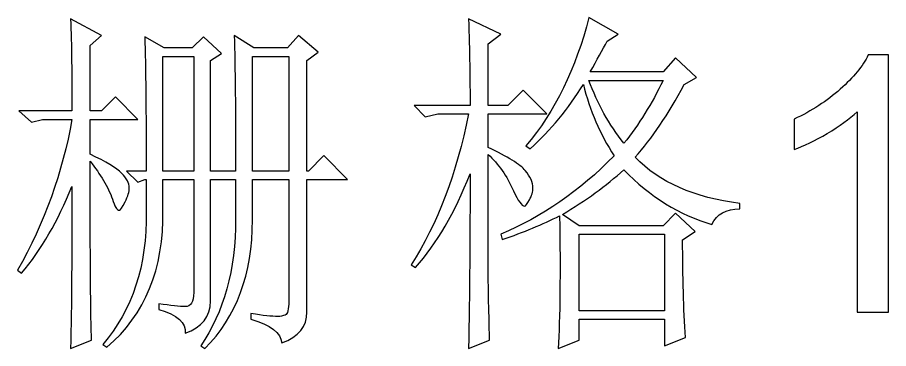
# Model space of a CAD drawing. Header units: millimetres. Extents: x -288 to -52, y -435 to 65.
# Drawn here: x -270.52 to -249.92, y -415.06 to -407.22 of the extents above; entities that cross this region are included whole.
import ezdxf

# ---------------------------------------------------------------- set-up
doc = ezdxf.new("R2010")
doc.units = ezdxf.units.MM
doc.header["$MEASUREMENT"] = 0
doc.layers.add('layer 1', color=7, linetype='Continuous')

msp = doc.modelspace()

# ---------------------------------------------------------------- linework, layer by layer
at = {"layer": 'layer 1', "color": 250}
for points, knots in [([(-268.7988, -410.6229), (-268.7988, -412.9399), (-268.7876, -414.3524), (-268.765, -414.859), (-268.765, -414.859), (-268.765, -414.859), (-269.2617, -415.058), (-269.2617, -415.058), (-269.2617, -415.058), (-269.2391, -414.0434), (-269.2292, -412.7635), (-269.2292, -411.2198), (-269.2292, -411.2198), (-269.5594, -412.0354), (-269.956, -412.7198), (-270.4188, -413.2715), (-270.4188, -413.2715), (-270.4188, -413.2715), (-270.519, -413.2052), (-270.519, -413.2052), (-270.519, -413.2052), (-269.8784, -412.0791), (-269.4494, -410.8882), (-269.2292, -409.6308), (-269.2292, -409.6308), (-269.2292, -409.6308), (-269.9235, -409.6308), (-269.9235, -409.6308), (-269.9235, -409.6308), (-269.9235, -409.6308), (-270.1874, -409.6972), (-270.1874, -409.6972), (-270.1874, -409.6972), (-270.1874, -409.6972), (-270.4851, -409.4319), (-270.4851, -409.4319), (-270.4851, -409.4319), (-270.4851, -409.4319), (-269.2292, -409.4319), (-269.2292, -409.4319), (-269.2292, -409.4319), (-269.2292, -408.5951), (-269.2391, -407.8684), (-269.2617, -407.2517), (-269.2617, -407.2517), (-269.2617, -407.2517), (-268.5336, -407.6482), (-268.5336, -407.6482), (-268.5336, -407.6482), (-268.5336, -407.6482), (-268.7988, -407.8797), (-268.7988, -407.8797), (-268.7988, -407.8797), (-268.7988, -407.8797), (-268.7988, -409.4319), (-268.7988, -409.4319), (-268.7988, -409.4319), (-268.7988, -409.4319), (-268.5336, -409.4319), (-268.5336, -409.4319), (-268.5336, -409.4319), (-268.5336, -409.4319), (-268.2034, -409.1017), (-268.2034, -409.1017), (-268.2034, -409.1017), (-268.2034, -409.1017), (-267.6742, -409.6308), (-267.6742, -409.6308), (-267.6742, -409.6308), (-267.6742, -409.6308), (-268.7988, -409.6308), (-268.7988, -409.6308), (-268.7988, -409.6308), (-268.7988, -409.6308), (-268.7988, -410.4578), (-268.7988, -410.4578), (-268.7988, -410.4578), (-268.4235, -410.6342), (-268.1751, -410.7837), (-268.0552, -410.9051), (-268.0552, -410.9051), (-267.9338, -411.0264), (-267.8732, -411.1422), (-267.8732, -411.2522), (-267.8732, -411.2522), (-267.8732, -411.3411), (-267.9056, -411.4512), (-267.9719, -411.5838), (-267.9719, -411.5838), (-268.0383, -411.7151), (-268.082, -411.7814), (-268.1046, -411.7814), (-268.1046, -411.7814), (-268.1709, -411.7814), (-268.2259, -411.6939), (-268.2697, -411.5175), (-268.2697, -411.5175), (-268.3797, -411.2296), (-268.5561, -410.9319), (-268.7988, -410.6229)], [0, 0, 0, 0, 0.0384615, 0.0384615, 0.0384615, 0.0384615, 0.0769231, 0.0769231, 0.0769231, 0.0769231, 0.1153846, 0.1153846, 0.1153846, 0.1153846, 0.1538462, 0.1538462, 0.1538462, 0.1538462, 0.1923077, 0.1923077, 0.1923077, 0.1923077, 0.2307692, 0.2307692, 0.2307692, 0.2307692, 0.2692308, 0.2692308, 0.2692308, 0.2692308, 0.3076923, 0.3076923, 0.3076923, 0.3076923, 0.3461538, 0.3461538, 0.3461538, 0.3461538, 0.3846154, 0.3846154, 0.3846154, 0.3846154, 0.4230769, 0.4230769, 0.4230769, 0.4230769, 0.4615385, 0.4615385, 0.4615385, 0.4615385, 0.5, 0.5, 0.5, 0.5, 0.5384615, 0.5384615, 0.5384615, 0.5384615, 0.5769231, 0.5769231, 0.5769231, 0.5769231, 0.6153846, 0.6153846, 0.6153846, 0.6153846, 0.6538462, 0.6538462, 0.6538462, 0.6538462, 0.6923077, 0.6923077, 0.6923077, 0.6923077, 0.7307692, 0.7307692, 0.7307692, 0.7307692, 0.7692308, 0.7692308, 0.7692308, 0.7692308, 0.8076923, 0.8076923, 0.8076923, 0.8076923, 0.8461538, 0.8461538, 0.8461538, 0.8461538, 0.8846154, 0.8846154, 0.8846154, 0.8846154, 0.9230769, 0.9230769, 0.9230769, 0.9230769, 1, 1, 1, 1]), ([(-259.3867, -413.2066), (-259.3867, -413.5157), (-259.3754, -414.066), (-259.3528, -414.859), (-259.3528, -414.859), (-259.3528, -414.859), (-259.8495, -415.058), (-259.8495, -415.058), (-259.8495, -415.058), (-259.8269, -413.757), (-259.8156, -412.3797), (-259.8156, -410.9248), (-259.8156, -410.9248), (-260.1684, -411.8294), (-260.5988, -412.5674), (-261.1054, -413.1403), (-261.1054, -413.1403), (-261.1054, -413.1403), (-261.2056, -413.074), (-261.2056, -413.074), (-261.2056, -413.074), (-260.5875, -412.1045), (-260.136, -410.915), (-259.8495, -409.5038), (-259.8495, -409.5038), (-259.8495, -409.5038), (-260.5762, -409.5038), (-260.5762, -409.5038), (-260.5762, -409.5038), (-260.5762, -409.5038), (-260.874, -409.5702), (-260.874, -409.5702), (-260.874, -409.5702), (-260.874, -409.5702), (-261.1393, -409.3049), (-261.1393, -409.3049), (-261.1393, -409.3049), (-261.1393, -409.3049), (-259.8156, -409.3049), (-259.8156, -409.3049), (-259.8156, -409.3049), (-259.8156, -408.7094), (-259.8269, -408.0236), (-259.8495, -407.2503), (-259.8495, -407.2503), (-259.8495, -407.2503), (-259.0889, -407.6158), (-259.0889, -407.6158), (-259.0889, -407.6158), (-259.0889, -407.6158), (-259.3867, -407.8472), (-259.3867, -407.8472), (-259.3867, -407.8472), (-259.3867, -407.8472), (-259.3867, -409.3049), (-259.3867, -409.3049), (-259.3867, -409.3049), (-259.3867, -409.3049), (-258.9224, -409.3049), (-258.9224, -409.3049), (-258.9224, -409.3049), (-258.9224, -409.3049), (-258.5598, -408.9422), (-258.5598, -408.9422), (-258.5598, -408.9422), (-258.5598, -408.9422), (-257.9967, -409.5038), (-257.9967, -409.5038), (-257.9967, -409.5038), (-257.9967, -409.5038), (-259.3867, -409.5038), (-259.3867, -409.5038), (-259.3867, -409.5038), (-259.3867, -409.5038), (-259.3867, -410.2969), (-259.3867, -410.2969), (-259.3867, -410.2969), (-258.9224, -410.517), (-258.6303, -410.6991), (-258.509, -410.843), (-258.509, -410.843), (-258.389, -410.9855), (-258.3283, -411.1238), (-258.3283, -411.2565), (-258.3283, -411.2565), (-258.3283, -411.3439), (-258.3551, -411.4385), (-258.4102, -411.5373), (-258.4102, -411.5373), (-258.4652, -411.636), (-258.5047, -411.6854), (-258.5259, -411.6854), (-258.5259, -411.6854), (-258.5922, -411.6854), (-258.6811, -411.5641), (-258.7912, -411.3228), (-258.7912, -411.3228), (-258.945, -410.97), (-259.144, -410.6835), (-259.3867, -410.462), (-259.3867, -410.462), (-259.3867, -410.462), (-259.3867, -413.2066), (-259.3867, -413.2066)], [0, 0, 0, 0, 0.037037, 0.037037, 0.037037, 0.037037, 0.0740741, 0.0740741, 0.0740741, 0.0740741, 0.1111111, 0.1111111, 0.1111111, 0.1111111, 0.1481481, 0.1481481, 0.1481481, 0.1481481, 0.1851852, 0.1851852, 0.1851852, 0.1851852, 0.2222222, 0.2222222, 0.2222222, 0.2222222, 0.2592593, 0.2592593, 0.2592593, 0.2592593, 0.2962963, 0.2962963, 0.2962963, 0.2962963, 0.3333333, 0.3333333, 0.3333333, 0.3333333, 0.3703704, 0.3703704, 0.3703704, 0.3703704, 0.4074074, 0.4074074, 0.4074074, 0.4074074, 0.4444444, 0.4444444, 0.4444444, 0.4444444, 0.4814815, 0.4814815, 0.4814815, 0.4814815, 0.5185185, 0.5185185, 0.5185185, 0.5185185, 0.5555556, 0.5555556, 0.5555556, 0.5555556, 0.5925926, 0.5925926, 0.5925926, 0.5925926, 0.6296296, 0.6296296, 0.6296296, 0.6296296, 0.6666667, 0.6666667, 0.6666667, 0.6666667, 0.7037037, 0.7037037, 0.7037037, 0.7037037, 0.7407407, 0.7407407, 0.7407407, 0.7407407, 0.7777778, 0.7777778, 0.7777778, 0.7777778, 0.8148148, 0.8148148, 0.8148148, 0.8148148, 0.8518519, 0.8518519, 0.8518519, 0.8518519, 0.8888889, 0.8888889, 0.8888889, 0.8888889, 0.9259259, 0.9259259, 0.9259259, 0.9259259, 1, 1, 1, 1]), ([(-254.7893, -412.4813), (-254.7893, -413.3618), (-254.7667, -414.1323), (-254.7229, -414.7941), (-254.7229, -414.7941), (-254.7229, -414.7941), (-255.2182, -414.9917), (-255.2182, -414.9917), (-255.2182, -414.9917), (-255.2182, -414.9917), (-255.2182, -414.3637), (-255.2182, -414.3637), (-255.2182, -414.3637), (-255.2182, -414.3637), (-257.2361, -414.3637), (-257.2361, -414.3637), (-257.2361, -414.3637), (-257.2361, -414.3637), (-257.2361, -414.859), (-257.2361, -414.859), (-257.2361, -414.859), (-257.2361, -414.859), (-257.7328, -415.058), (-257.7328, -415.058), (-257.7328, -415.058), (-257.6877, -414.3299), (-257.6778, -413.2828), (-257.699, -411.9154), (-257.699, -411.9154), (-258.0955, -412.1144), (-258.5485, -412.3007), (-259.0551, -412.4771), (-259.0551, -412.4771), (-259.0551, -412.4771), (-259.0889, -412.3458), (-259.0889, -412.3458), (-259.0889, -412.3458), (-258.1181, -411.9479), (-257.2248, -411.3312), (-256.4092, -410.493), (-256.4092, -410.493), (-256.7408, -409.985), (-256.9821, -409.4234), (-257.1373, -408.8053), (-257.1373, -408.8053), (-257.4901, -409.3797), (-257.9092, -409.8863), (-258.3932, -410.3279), (-258.3932, -410.3279), (-258.3932, -410.3279), (-258.4934, -410.2616), (-258.4934, -410.2616), (-258.4934, -410.2616), (-257.809, -409.4446), (-257.3137, -408.4314), (-257.0047, -407.2178), (-257.0047, -407.2178), (-257.0047, -407.2178), (-256.3104, -407.6158), (-256.3104, -407.6158), (-256.3104, -407.6158), (-256.3104, -407.6158), (-256.5743, -407.7809), (-256.5743, -407.7809), (-256.5743, -407.7809), (-256.6844, -407.9798), (-256.817, -408.2226), (-256.9722, -408.509), (-256.9722, -408.509), (-256.9722, -408.509), (-255.2521, -408.509), (-255.2521, -408.509), (-255.2521, -408.509), (-255.2521, -408.509), (-254.9544, -408.1788), (-254.9544, -408.1788), (-254.9544, -408.1788), (-254.9544, -408.1788), (-254.4576, -408.6417), (-254.4576, -408.6417), (-254.4576, -408.6417), (-254.4576, -408.6417), (-254.7554, -408.8068), (-254.7554, -408.8068), (-254.7554, -408.8068), (-255.1307, -409.5137), (-255.516, -410.0866), (-255.9139, -410.5283), (-255.9139, -410.5283), (-255.3396, -411.1238), (-254.5127, -411.4879), (-253.4332, -411.6205), (-253.4332, -411.6205), (-253.4332, -411.6205), (-253.4332, -411.7532), (-253.4332, -411.7532), (-253.4332, -411.7532), (-253.7634, -411.7532), (-253.9835, -411.8745), (-254.095, -412.1172), (-254.095, -412.1172), (-254.8655, -411.8971), (-255.5611, -411.4667), (-256.1778, -410.8261), (-256.1778, -410.8261), (-256.5969, -411.2014), (-257.0823, -411.5542), (-257.6327, -411.8858), (-257.6327, -411.8858), (-257.6327, -411.8858), (-257.2361, -412.1497), (-257.2361, -412.1497), (-257.2361, -412.1497), (-257.2361, -412.1497), (-255.2521, -412.1497), (-255.2521, -412.1497), (-255.2521, -412.1497), (-255.2521, -412.1497), (-254.9544, -411.8519), (-254.9544, -411.8519), (-254.9544, -411.8519), (-254.9544, -411.8519), (-254.4915, -412.2823), (-254.4915, -412.2823), (-254.4915, -412.2823), (-254.4915, -412.2823), (-254.7893, -412.4813), (-254.7893, -412.4813)], [0, 0, 0, 0, 0.030303, 0.030303, 0.030303, 0.030303, 0.0606061, 0.0606061, 0.0606061, 0.0606061, 0.0909091, 0.0909091, 0.0909091, 0.0909091, 0.1212121, 0.1212121, 0.1212121, 0.1212121, 0.1515152, 0.1515152, 0.1515152, 0.1515152, 0.1818182, 0.1818182, 0.1818182, 0.1818182, 0.2121212, 0.2121212, 0.2121212, 0.2121212, 0.2424242, 0.2424242, 0.2424242, 0.2424242, 0.2727273, 0.2727273, 0.2727273, 0.2727273, 0.3030303, 0.3030303, 0.3030303, 0.3030303, 0.3333333, 0.3333333, 0.3333333, 0.3333333, 0.3636364, 0.3636364, 0.3636364, 0.3636364, 0.3939394, 0.3939394, 0.3939394, 0.3939394, 0.4242424, 0.4242424, 0.4242424, 0.4242424, 0.4545455, 0.4545455, 0.4545455, 0.4545455, 0.4848485, 0.4848485, 0.4848485, 0.4848485, 0.5151515, 0.5151515, 0.5151515, 0.5151515, 0.5454545, 0.5454545, 0.5454545, 0.5454545, 0.5757576, 0.5757576, 0.5757576, 0.5757576, 0.6060606, 0.6060606, 0.6060606, 0.6060606, 0.6363636, 0.6363636, 0.6363636, 0.6363636, 0.6666667, 0.6666667, 0.6666667, 0.6666667, 0.6969697, 0.6969697, 0.6969697, 0.6969697, 0.7272727, 0.7272727, 0.7272727, 0.7272727, 0.7575758, 0.7575758, 0.7575758, 0.7575758, 0.7878788, 0.7878788, 0.7878788, 0.7878788, 0.8181818, 0.8181818, 0.8181818, 0.8181818, 0.8484848, 0.8484848, 0.8484848, 0.8484848, 0.8787879, 0.8787879, 0.8787879, 0.8787879, 0.9090909, 0.9090909, 0.9090909, 0.9090909, 0.9393939, 0.9393939, 0.9393939, 0.9393939, 1, 1, 1, 1]), ([(-267.4752, -410.8543), (-267.4752, -409.4432), (-267.4865, -408.3834), (-267.5091, -407.6779), (-267.5091, -407.6779), (-267.5091, -407.6779), (-267.0462, -407.9417), (-267.0462, -407.9417), (-267.0462, -407.9417), (-267.0462, -407.9417), (-266.3844, -407.9417), (-266.3844, -407.9417), (-266.3844, -407.9417), (-266.3844, -407.9417), (-266.1191, -407.6779), (-266.1191, -407.6779), (-266.1191, -407.6779), (-266.1191, -407.6779), (-265.6902, -408.0744), (-265.6902, -408.0744), (-265.6902, -408.0744), (-265.6902, -408.0744), (-265.954, -408.2395), (-265.954, -408.2395), (-265.954, -408.2395), (-265.954, -408.2395), (-265.954, -410.8543), (-265.954, -410.8543), (-265.954, -410.8543), (-265.954, -410.8543), (-265.3585, -410.8543), (-265.3585, -410.8543), (-265.3585, -410.8543), (-265.3585, -409.4432), (-265.3698, -408.3721), (-265.3924, -407.644), (-265.3924, -407.644), (-265.3924, -407.644), (-264.9296, -407.9417), (-264.9296, -407.9417), (-264.9296, -407.9417), (-264.9296, -407.9417), (-264.1351, -407.9417), (-264.1351, -407.9417), (-264.1351, -407.9417), (-264.1351, -407.9417), (-263.8712, -407.644), (-263.8712, -407.644), (-263.8712, -407.644), (-263.8712, -407.644), (-263.4084, -408.0419), (-263.4084, -408.0419), (-263.4084, -408.0419), (-263.4084, -408.0419), (-263.6723, -408.2395), (-263.6723, -408.2395), (-263.6723, -408.2395), (-263.6723, -408.2395), (-263.6723, -410.8543), (-263.6723, -410.8543), (-263.6723, -410.8543), (-263.6723, -410.8543), (-263.6398, -410.8543), (-263.6398, -410.8543), (-263.6398, -410.8543), (-263.6398, -410.8543), (-263.2757, -410.4902), (-263.2757, -410.4902), (-263.2757, -410.4902), (-263.2757, -410.4902), (-262.7127, -411.0533), (-262.7127, -411.0533), (-262.7127, -411.0533), (-262.7127, -411.0533), (-263.6723, -411.0533), (-263.6723, -411.0533), (-263.6723, -411.0533), (-263.6723, -411.0533), (-263.6723, -414.1972), (-263.6723, -414.1972), (-263.6723, -414.1972), (-263.6723, -414.5288), (-263.8712, -414.7715), (-264.2678, -414.9254), (-264.2678, -414.9254), (-264.2903, -414.6826), (-264.5316, -414.495), (-264.9959, -414.3637), (-264.9959, -414.3637), (-264.9959, -414.3637), (-264.9959, -414.2311), (-264.9959, -414.2311), (-264.9959, -414.2311), (-264.708, -414.2748), (-264.4992, -414.2974), (-264.3665, -414.2974), (-264.3665, -414.2974), (-264.3002, -414.2974), (-264.2395, -414.2861), (-264.1845, -414.2635), (-264.1845, -414.2635), (-264.1295, -414.241), (-264.1027, -414.1309), (-264.1027, -413.9333), (-264.1027, -413.9333), (-264.1027, -413.9333), (-264.1027, -411.0533), (-264.1027, -411.0533), (-264.1027, -411.0533), (-264.1027, -411.0533), (-264.962, -411.0533), (-264.962, -411.0533), (-264.962, -411.0533), (-264.962, -411.0533), (-264.962, -412.0128), (-264.962, -412.0128), (-264.962, -412.0128), (-264.962, -413.2927), (-265.3374, -414.3073), (-266.0867, -415.058), (-266.0867, -415.058), (-266.0867, -415.058), (-266.1855, -414.9917), (-266.1855, -414.9917), (-266.1855, -414.9917), (-265.6351, -414.1972), (-265.3585, -413.1939), (-265.3585, -411.9804), (-265.3585, -411.9804), (-265.3585, -411.9804), (-265.3585, -411.0533), (-265.3585, -411.0533), (-265.3585, -411.0533), (-265.3585, -411.0533), (-265.954, -411.0533), (-265.954, -411.0533), (-265.954, -411.0533), (-265.954, -411.0533), (-265.954, -413.9305), (-265.954, -413.9305), (-265.954, -413.9305), (-265.954, -414.3059), (-266.153, -414.5585), (-266.5495, -414.6911), (-266.5495, -414.6911), (-266.5269, -414.4484), (-266.7372, -414.2607), (-267.1775, -414.1295), (-267.1775, -414.1295), (-267.1775, -414.1295), (-267.1775, -413.9968), (-267.1775, -413.9968), (-267.1775, -413.9968), (-266.891, -414.0406), (-266.6822, -414.0632), (-266.5495, -414.0632), (-266.5495, -414.0632), (-266.4169, -414.0632), (-266.3506, -413.9531), (-266.3506, -413.7316), (-266.3506, -413.7316), (-266.3506, -413.7316), (-266.3506, -411.0533), (-266.3506, -411.0533), (-266.3506, -411.0533), (-266.3506, -411.0533), (-267.0787, -411.0533), (-267.0787, -411.0533), (-267.0787, -411.0533), (-267.0787, -411.0533), (-267.0787, -411.7814), (-267.0787, -411.7814), (-267.0787, -411.7814), (-267.0561, -413.1713), (-267.4978, -414.2523), (-268.4023, -415.0255), (-268.4023, -415.0255), (-268.4023, -415.0255), (-268.5011, -414.9592), (-268.5011, -414.9592), (-268.5011, -414.9592), (-267.7955, -414.1422), (-267.4541, -413.0937), (-267.4752, -411.8153), (-267.4752, -411.8153), (-267.4752, -411.8153), (-267.4752, -411.0533), (-267.4752, -411.0533), (-267.4752, -411.0533), (-267.4752, -411.0533), (-267.5091, -411.0533), (-267.5091, -411.0533), (-267.5091, -411.0533), (-267.5091, -411.0533), (-267.6742, -411.1196), (-267.6742, -411.1196), (-267.6742, -411.1196), (-267.6742, -411.1196), (-267.9381, -410.8543), (-267.9381, -410.8543), (-267.9381, -410.8543), (-267.9381, -410.8543), (-267.4752, -410.8543), (-267.4752, -410.8543)], [0, 0, 0, 0, 0.0192308, 0.0192308, 0.0192308, 0.0192308, 0.0384615, 0.0384615, 0.0384615, 0.0384615, 0.0576923, 0.0576923, 0.0576923, 0.0576923, 0.0769231, 0.0769231, 0.0769231, 0.0769231, 0.0961538, 0.0961538, 0.0961538, 0.0961538, 0.1153846, 0.1153846, 0.1153846, 0.1153846, 0.1346154, 0.1346154, 0.1346154, 0.1346154, 0.1538462, 0.1538462, 0.1538462, 0.1538462, 0.1730769, 0.1730769, 0.1730769, 0.1730769, 0.1923077, 0.1923077, 0.1923077, 0.1923077, 0.2115385, 0.2115385, 0.2115385, 0.2115385, 0.2307692, 0.2307692, 0.2307692, 0.2307692, 0.25, 0.25, 0.25, 0.25, 0.2692308, 0.2692308, 0.2692308, 0.2692308, 0.2884615, 0.2884615, 0.2884615, 0.2884615, 0.3076923, 0.3076923, 0.3076923, 0.3076923, 0.3269231, 0.3269231, 0.3269231, 0.3269231, 0.3461538, 0.3461538, 0.3461538, 0.3461538, 0.3653846, 0.3653846, 0.3653846, 0.3653846, 0.3846154, 0.3846154, 0.3846154, 0.3846154, 0.4038462, 0.4038462, 0.4038462, 0.4038462, 0.4230769, 0.4230769, 0.4230769, 0.4230769, 0.4423077, 0.4423077, 0.4423077, 0.4423077, 0.4615385, 0.4615385, 0.4615385, 0.4615385, 0.4807692, 0.4807692, 0.4807692, 0.4807692, 0.5, 0.5, 0.5, 0.5, 0.5192308, 0.5192308, 0.5192308, 0.5192308, 0.5384615, 0.5384615, 0.5384615, 0.5384615, 0.5576923, 0.5576923, 0.5576923, 0.5576923, 0.5769231, 0.5769231, 0.5769231, 0.5769231, 0.5961538, 0.5961538, 0.5961538, 0.5961538, 0.6153846, 0.6153846, 0.6153846, 0.6153846, 0.6346154, 0.6346154, 0.6346154, 0.6346154, 0.6538462, 0.6538462, 0.6538462, 0.6538462, 0.6730769, 0.6730769, 0.6730769, 0.6730769, 0.6923077, 0.6923077, 0.6923077, 0.6923077, 0.7115385, 0.7115385, 0.7115385, 0.7115385, 0.7307692, 0.7307692, 0.7307692, 0.7307692, 0.75, 0.75, 0.75, 0.75, 0.7692308, 0.7692308, 0.7692308, 0.7692308, 0.7884615, 0.7884615, 0.7884615, 0.7884615, 0.8076923, 0.8076923, 0.8076923, 0.8076923, 0.8269231, 0.8269231, 0.8269231, 0.8269231, 0.8461538, 0.8461538, 0.8461538, 0.8461538, 0.8653846, 0.8653846, 0.8653846, 0.8653846, 0.8846154, 0.8846154, 0.8846154, 0.8846154, 0.9038462, 0.9038462, 0.9038462, 0.9038462, 0.9230769, 0.9230769, 0.9230769, 0.9230769, 0.9423077, 0.9423077, 0.9423077, 0.9423077, 0.9615385, 0.9615385, 0.9615385, 0.9615385, 1, 1, 1, 1]), ([(-267.0787, -408.1407), (-267.0787, -408.1407), (-267.0787, -410.8543), (-267.0787, -410.8543), (-267.0787, -410.8543), (-267.0787, -410.8543), (-266.3506, -410.8543), (-266.3506, -410.8543), (-266.3506, -410.8543), (-266.3506, -410.8543), (-266.3506, -408.1407), (-266.3506, -408.1407), (-266.3506, -408.1407), (-266.3506, -408.1407), (-267.0787, -408.1407), (-267.0787, -408.1407)], [0, 0, 0, 0, 0.2, 0.2, 0.2, 0.2, 0.4, 0.4, 0.4, 0.4, 0.6, 0.6, 0.6, 0.6, 1, 1, 1, 1]), ([(-264.962, -408.1407), (-264.962, -408.1407), (-264.962, -410.8543), (-264.962, -410.8543), (-264.962, -410.8543), (-264.962, -410.8543), (-264.1027, -410.8543), (-264.1027, -410.8543), (-264.1027, -410.8543), (-264.1027, -410.8543), (-264.1027, -408.1407), (-264.1027, -408.1407), (-264.1027, -408.1407), (-264.1027, -408.1407), (-264.962, -408.1407), (-264.962, -408.1407)], [0, 0, 0, 0, 0.2, 0.2, 0.2, 0.2, 0.4, 0.4, 0.4, 0.4, 0.6, 0.6, 0.6, 0.6, 1, 1, 1, 1]), ([(-249.9195, -414.1944), (-249.9195, -414.1944), (-250.6646, -414.1944), (-250.6646, -414.1944), (-250.6646, -414.1944), (-250.6646, -414.1944), (-250.6646, -409.4502), (-250.6646, -409.4502), (-250.6646, -409.4502), (-250.8438, -409.6224), (-251.0794, -409.7931), (-251.3701, -409.9639), (-251.3701, -409.9639), (-251.6608, -410.1346), (-251.9233, -410.263), (-252.1547, -410.3477), (-252.1547, -410.3477), (-252.1547, -410.3477), (-252.1547, -409.628), (-252.1547, -409.628), (-252.1547, -409.628), (-251.7384, -409.4333), (-251.3743, -409.1962), (-251.0625, -408.9168), (-251.0625, -408.9168), (-250.7506, -408.6388), (-250.5291, -408.3693), (-250.3993, -408.1068), (-250.3993, -408.1068), (-250.3993, -408.1068), (-249.9195, -408.1068), (-249.9195, -408.1068), (-249.9195, -408.1068), (-249.9195, -408.1068), (-249.9195, -414.1944), (-249.9195, -414.1944)], [0, 0, 0, 0, 0.1, 0.1, 0.1, 0.1, 0.2, 0.2, 0.2, 0.2, 0.3, 0.3, 0.3, 0.3, 0.4, 0.4, 0.4, 0.4, 0.5, 0.5, 0.5, 0.5, 0.6, 0.6, 0.6, 0.6, 0.7, 0.7, 0.7, 0.7, 0.8, 0.8, 0.8, 0.8, 1, 1, 1, 1]), ([(-257.0047, -408.708), (-256.8057, -409.2597), (-256.5306, -409.755), (-256.1778, -410.1967), (-256.1778, -410.1967), (-255.825, -409.755), (-255.516, -409.2597), (-255.2521, -408.708), (-255.2521, -408.708), (-255.2521, -408.708), (-257.0047, -408.708), (-257.0047, -408.708)], [0, 0, 0, 0, 0.25, 0.25, 0.25, 0.25, 0.5, 0.5, 0.5, 0.5, 1, 1, 1, 1]), ([(-257.2361, -412.3487), (-257.2361, -412.3487), (-257.2361, -414.1648), (-257.2361, -414.1648), (-257.2361, -414.1648), (-257.2361, -414.1648), (-255.2182, -414.1648), (-255.2182, -414.1648), (-255.2182, -414.1648), (-255.2182, -414.1648), (-255.2182, -412.3487), (-255.2182, -412.3487), (-255.2182, -412.3487), (-255.2182, -412.3487), (-257.2361, -412.3487), (-257.2361, -412.3487)], [0, 0, 0, 0, 0.2, 0.2, 0.2, 0.2, 0.4, 0.4, 0.4, 0.4, 0.6, 0.6, 0.6, 0.6, 1, 1, 1, 1])]:
    msp.add_open_spline(points, degree=3, knots=knots, dxfattribs=at)

doc.saveas('drawing.dxf')
